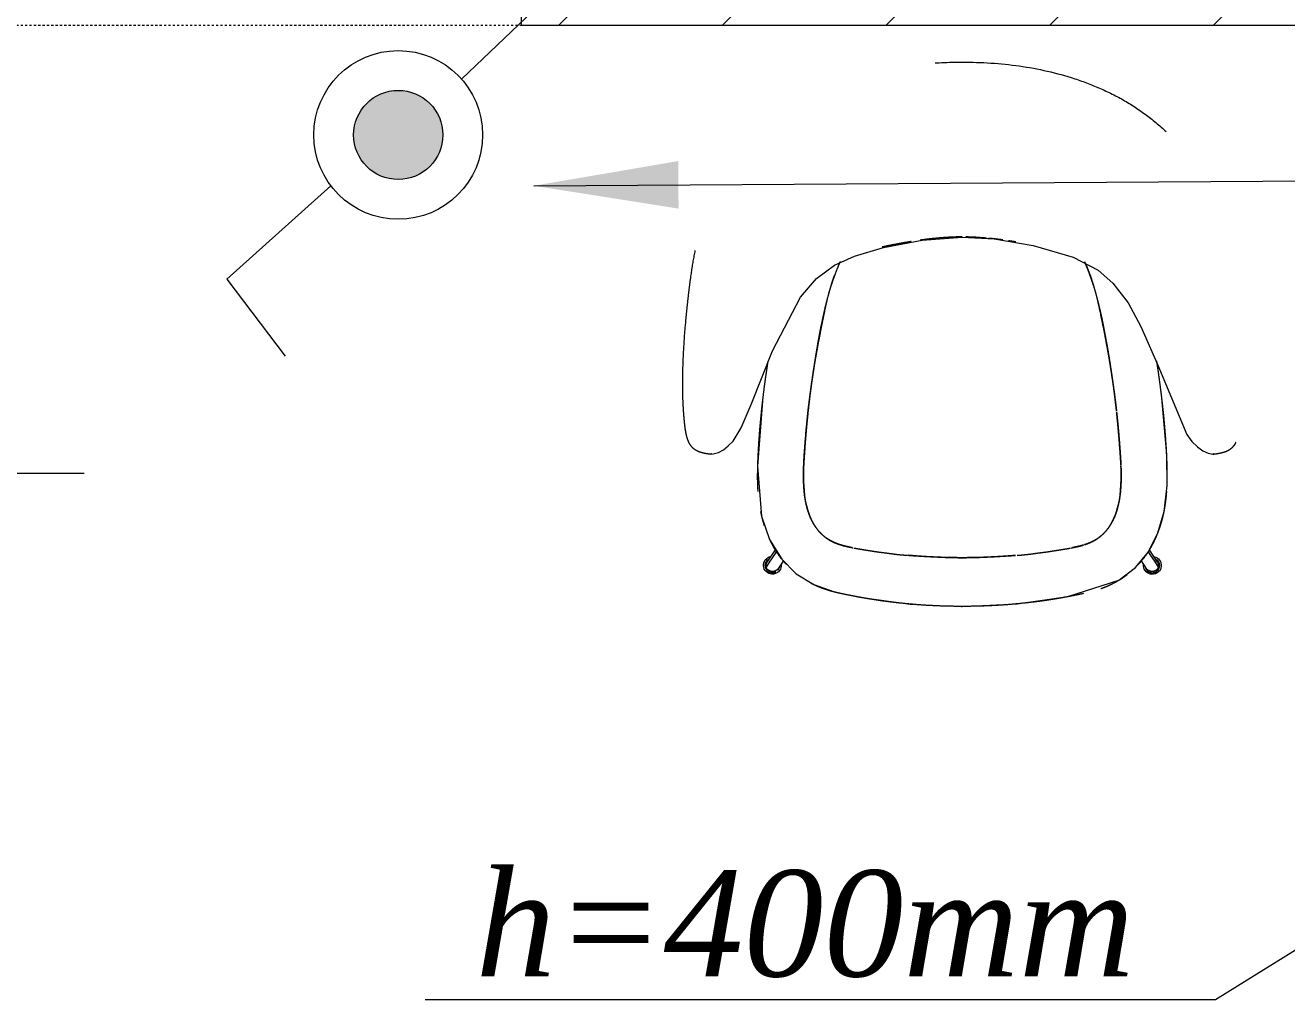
# Model space of a CAD drawing. Header units: millimetres. Extents: x 1680 to 166026, y 35966 to 91121.
# Drawn here: x 160032 to 161777, y 55437 to 56785 of the extents above; entities that cross this region are included whole.
import ezdxf

# ---------------------------------------------------------------- set-up
doc = ezdxf.new("R2010")
doc.units = ezdxf.units.MM
doc.linetypes.add('Dash', pattern=[6, 3, -3])
doc.linetypes.add('IMPORT-ACAD_ISO03W100', pattern=[762, 304.8, -457.2])
doc.layers.add('A-GENM', color=13, linetype='Continuous', lineweight=18)
doc.layers.add('G-IMPT', color=8, linetype='Continuous', lineweight=18)
doc.styles.get("Standard").update_dxf_attribs({"font": 'arial.ttf'})
doc.styles.add('style1', font='arial.ttf')
doc.dimstyles.get("Standard").update_dxf_attribs({"dimtxt": 0.18, "dimasz": 0.18, "dimexe": 0.18, "dimexo": 0.0625, "dimgap": 0.09, "dimtad": 0, "dimtih": 1, "dimtoh": 1, "dimdec": 4, "dimzin": 0, "dimdsep": 46, "dimtxsty": 'Standard', "dimcen": 0.09, "dimadec": 0, "dimazin": 0, "dimtfac": 1, "dimtdec": 4, "dimtofl": 0, "dimtmove": 0, "dimatfit": 3, "dimfxl": 1, "dimtolj": 1, "dimtzin": 0, "dimarcsym": 0})

# ---------------------------------------------------------------- blocks, each defined once
blk = doc.blocks.new('plan')
at = {"color": 252, "lineweight": 20, "true_color": 0x939598}
for p, q in [((501032.1, -201172.2), (501032.1, -202172.2)), ((501032.1, -202172.2), (502932.1, -202172.2))]:
    blk.add_line(p, q, dxfattribs=at)
at = {"color": 252, "linetype": 'Continuous', "lineweight": 20, "true_color": 0x939598}
for p, q in [((501310.3, -202172.2), (501410.3, -202072.2)), ((501536.6, -202172.2), (501636.6, -202072.2)), ((501762.8, -202172.2), (501862.8, -202072.2)), ((501989.1, -202172.2), (502089.1, -202072.2)), ((501084, -202172.2), (501132.1, -202124.1))]:
    blk.add_line(p, q, dxfattribs=at)
at = {"color": 252, "linetype": 'Dash', "lineweight": 20, "true_color": 0x939598}
blk.add_line((499572.1, -202172.2), (501032.1, -202172.2), dxfattribs=at)
at = {"layer": 'A-GENM', "color": 252, "linetype": 'IMPORT-ACAD_ISO03W100', "lineweight": 20, "true_color": 0x939598}
for p, q in [((501376.3, -202913.8), (501381.7, -202905.8)), ((501381.7, -202905.8), (501385, -202900.9)), ((501898.9, -202900.8), (501902.2, -202905.8)), ((501902.2, -202905.8), (501907.6, -202913.8)), ((501371, -202921.7), (501376.3, -202913.8)), ((501907.6, -202913.8), (501912.9, -202921.7))]:
    blk.add_line(p, q, dxfattribs=at)
for centre, start, end in [((501379.3, -202919.3), 130.1385, 277.5698), ((501379.3, -202919.3), 319.877, 345.6816), ((501904.7, -202919.5), 202.7049, 277.5698), ((501904.7, -202919.5), 277.5698, 55.1278), ((501379.3, -202919.3), 277.5698, 297.6993)]:
    blk.add_arc(centre, 10.2, start, end, dxfattribs=at)
for points, knots in [([(501295.5, -202765.3), (501293.9, -202765.6), (501290.4, -202765.5), (501285.2, -202764.4), (501280.1, -202763.2), (501275, -202761.2), (501270, -202758), (501266, -202753.5), (501263.1, -202747.7), (501261.2, -202742.3), (501259.7, -202735.8), (501258.6, -202728.7), (501257.8, -202721.5), (501257.2, -202714.2), (501256.6, -202706.9), (501256, -202697.2), (501255.5, -202685), (501255.3, -202670.4), (501255.4, -202655.3), (501256, -202635.1), (501257.2, -202610.8), (501259.3, -202585.3), (501261.2, -202565.6), (501262.8, -202550.9), (501264.5, -202536), (501267.1, -202516.1), (501271.1, -202491.3), (501277.3, -202462.1), (501285.8, -202433.2), (501297, -202405.1), (501311.5, -202378.2), (501334.7, -202344.6), (501363.5, -202314.5), (501396.9, -202289.1), (501430.8, -202268.3), (501474.8, -202248.9), (501529.2, -202233.5), (501585.3, -202224.9), (501623.1, -202223.3), (501642, -202223.3)], [0.2820513, 0.2820513, 0.2820513, 0.2820513, 0.2948718, 0.3076923, 0.3205128, 0.3333333, 0.3461538, 0.3589744, 0.3653846, 0.3717949, 0.3782051, 0.3846154, 0.3910256, 0.3974359, 0.4038462, 0.4102564, 0.4230769, 0.4358974, 0.4487179, 0.4615385, 0.4871795, 0.5128205, 0.525641, 0.5384615, 0.5512821, 0.5641026, 0.5897436, 0.6153846, 0.6410256, 0.6666667, 0.6923077, 0.7179487, 0.7692308, 0.7948718, 0.8205128, 0.8653846, 0.9102564, 0.9551282, 1, 1, 1, 1]), ([(501642, -202223.3), (501668.3, -202223.3), (501721.1, -202226.5), (501785.4, -202241), (501834.2, -202259.6), (501868.9, -202277.2), (501900.9, -202298.8), (501929.7, -202324), (501950.6, -202347.5), (501965.3, -202367.7), (501975.2, -202383.5), (501984, -202399.8), (501991.6, -202416.7), (501997, -202431.1), (502000.9, -202442.7), (502003.5, -202451.5), (502005.9, -202460.3), (502007.7, -202467.7), (502009, -202473.7), (502010, -202478.1), (502010.9, -202482.6), (502011.8, -202487.1), (502012.6, -202491.4), (502013.3, -202495.2), (502014, -202498.9), (502014.8, -202504), (502016, -202511), (502017.6, -202522.3), (502019.7, -202538.2), (502021.5, -202553.7), (502022.9, -202566.7), (502023.8, -202576.5), (502024.6, -202584.6), (502025.1, -202590.9), (502025.5, -202595.5), (502025.8, -202600.1), (502026.3, -202606.4), (502026.8, -202614.5), (502027.4, -202624.4), (502028, -202637.5), (502028.4, -202650.1), (502028.5, -202661.3), (502028.6, -202668.7), (502028.5, -202675.1), (502028.4, -202682.6), (502028.2, -202690.5), (502027.9, -202696.9), (502027.7, -202701.5), (502027.4, -202705), (502027.2, -202708.1), (502027, -202710.7), (502026.9, -202713), (502026.6, -202715.7), (502026.4, -202718.1), (502026.2, -202720.7), (502025.9, -202722.8), (502025.7, -202725), (502025.4, -202728), (502024.9, -202731.6), (502024.2, -202735.8), (502023.3, -202739.7), (502022.4, -202743.3), (502021.2, -202746.6), (502020.2, -202749), (502019.3, -202750.7), (502018.7, -202751.9), (502018, -202752.9), (502017.2, -202754.1), (502016.2, -202755.3), (502014.8, -202756.8), (502013, -202758.5), (502010.3, -202760.4), (502007.2, -202762), (502004.3, -202763), (502002.1, -202763.6), (502000.8, -202763.9), (501999.8, -202764.2), (501998.7, -202764.4), (501997.3, -202764.7), (501995.7, -202765), (501993.4, -202765.4), (501990.8, -202765.6), (501989, -202765.4), (501988.2, -202765.3)], [0, 0, 0, 0, 0.0540541, 0.1081081, 0.1351351, 0.1621622, 0.1891892, 0.2162162, 0.2432432, 0.2567568, 0.2702703, 0.2837838, 0.2972973, 0.3108108, 0.3175676, 0.3243243, 0.3310811, 0.3378378, 0.3412162, 0.3445946, 0.347973, 0.3513514, 0.3547297, 0.3581081, 0.3614865, 0.3648649, 0.3716216, 0.3783784, 0.3851351, 0.3918919, 0.3952703, 0.3986486, 0.402027, 0.4037162, 0.4054054, 0.4070946, 0.4087838, 0.4121622, 0.4155405, 0.4189189, 0.4256757, 0.4290541, 0.4324324, 0.4358108, 0.4391892, 0.4459459, 0.4527027, 0.4560811, 0.4594595, 0.4628378, 0.4662162, 0.4695946, 0.472973, 0.4797297, 0.4831081, 0.4864865, 0.4898649, 0.4932432, 0.5, 0.5067568, 0.5135135, 0.5202703, 0.527027, 0.5337838, 0.5371622, 0.5405405, 0.5439189, 0.5472973, 0.5540541, 0.5608108, 0.5675676, 0.5743243, 0.5810811, 0.5878378, 0.5912162, 0.5945946, 0.5962838, 0.597973, 0.6013514, 0.6047297, 0.6081081, 0.6148649, 0.6216216, 0.6216216, 0.6216216, 0.6216216]), ([(501571.3, -202471.4), (501570, -202471.7), (501566.2, -202472.3), (501559.1, -202473.5), (501550.1, -202475.2), (501540.7, -202477), (501534.4, -202478.3), (501531.4, -202479), (501531.3, -202479)], [0.1579071, 0.1579071, 0.1579071, 0.1579071, 0.16346154, 0.17307692, 0.18269231, 0.19230769, 0.20192308, 0.20198578, 0.20198578, 0.20198578, 0.20198578]), ([(501607.9, -202466.7), (501606.6, -202466.9), (501603.9, -202467.1), (501599, -202467.6), (501593.3, -202468.3), (501587.6, -202469), (501584, -202469.5), (501583.5, -202469.6)], [0.07692308, 0.07692308, 0.07692308, 0.07692308, 0.08653846, 0.09615385, 0.11538462, 0.13461538, 0.1375319, 0.1375319, 0.1375319, 0.1375319]), ([(501642, -202465.1), (501639.1, -202465.1), (501633.5, -202465.1), (501624.9, -202465.5), (501617.8, -202465.9), (501612.2, -202466.4), (501609.3, -202466.6), (501608, -202466.7)], [0, 0, 0, 0, 0.01923077, 0.03846154, 0.05769231, 0.06730769, 0.07687821, 0.07687821, 0.07687821, 0.07687821]), ([(501698.2, -202469.3), (501694.2, -202468.7), (501687.4, -202467.8), (501680.5, -202467.2), (501677.6, -202467)], [-41.52905, -41.52905, -41.52905, -41.52905, -30.74656, -23.130355, -23.130355, -23.130355, -23.130355]), ([(501423.5, -202818.9), (501423.4, -202817.9), (501423.2, -202815.7), (501422.8, -202811.1), (501422.5, -202804.5), (501422.3, -202796.5), (501422.4, -202788.7), (501422.6, -202782.1), (501422.9, -202774.5), (501423.6, -202763.1), (501424.8, -202747), (501426.3, -202729.9), (501427.6, -202716.6), (501428.4, -202708.6), (501429.1, -202702.4), (501429.9, -202696.2), (501430.8, -202688.4), (501432.1, -202679.1), (501433.3, -202669.8), (501434.7, -202660.6), (501436, -202651.3), (501437.5, -202642), (501438.9, -202632.8), (501440.5, -202623.4), (501442.7, -202610.2), (501445.8, -202593.5), (501449.7, -202574.7), (501453.3, -202558.9), (501456.2, -202547.8), (501458.5, -202539.4), (501460.3, -202533.4), (501461.8, -202528.4), (501463.2, -202524.3), (501464.7, -202519.9), (501466.7, -202514.1), (501469.4, -202507.1), (501471.8, -202501.6), (501473.1, -202498.9)], [0.5729301, 0.5729301, 0.5729301, 0.5729301, 0.5803571, 0.5892857, 0.6071429, 0.625, 0.6339286, 0.6428571, 0.6517857, 0.6607143, 0.6785714, 0.6964286, 0.7053571, 0.7142857, 0.71875, 0.7232143, 0.7321429, 0.7410714, 0.75, 0.7589286, 0.7678571, 0.7767857, 0.7857143, 0.7946429, 0.8035714, 0.8214286, 0.8392857, 0.8571429, 0.875, 0.8928571, 0.9107143, 0.9196429, 0.9285714, 0.9375, 0.9464286, 0.9642857, 0.9816443, 0.9816443, 0.9816443, 0.9816443]), ([(501473.2, -202499), (501472, -202501.7), (501469.6, -202507.2), (501466.8, -202514.2), (501464.7, -202519.9), (501463.7, -202522.8), (501463.2, -202524.2)], [0.00802918, 0.00802918, 0.00802918, 0.00802918, 0.015625, 0.0234375, 0.02734375, 0.0312443, 0.0312443, 0.0312443, 0.0312443]), ([(501820.7, -202524), (501820.2, -202522.6), (501819.2, -202519.7), (501817.1, -202514), (501814.4, -202507.3), (501812.2, -202502.1), (501811.1, -202499.7)], [0.96875, 0.96875, 0.96875, 0.96875, 0.97265625, 0.9765625, 0.984375, 0.99131663, 0.99131663, 0.99131663, 0.99131663]), ([(501811.2, -202499.5), (501812.3, -202502), (501814.6, -202507.3), (501817.2, -202514.1), (501819.3, -202519.9), (501820.8, -202524.3), (501822.1, -202528.4), (501823.7, -202533.4), (501825.4, -202539.4), (501827.7, -202547.8), (501830.6, -202558.9), (501834.3, -202574.7), (501838.1, -202593.5), (501841.2, -202610.2), (501843.5, -202623.4), (501845, -202632.8), (501846.5, -202642), (501847.9, -202651.3), (501849.3, -202660.6), (501850.6, -202669.8), (501851.9, -202679.1), (501853.1, -202688.4), (501854.2, -202697.2), (501854.9, -202702.9), (501855.1, -202705.5)], [0.0197149, 0.0197149, 0.0197149, 0.0197149, 0.0357143, 0.0535714, 0.0625, 0.0714286, 0.0803571, 0.0892857, 0.1071429, 0.125, 0.1428571, 0.1607143, 0.1785714, 0.1964286, 0.2053571, 0.2142857, 0.2232143, 0.2321429, 0.2410714, 0.25, 0.2589286, 0.2678571, 0.2767857, 0.2842434, 0.2842434, 0.2842434, 0.2842434]), ([(501463.2, -202524.2), (501462.7, -202525.7), (501461.8, -202528.4), (501460.1, -202533.3), (501458.2, -202539.3), (501456, -202547.6), (501454.2, -202555.1), (501453.2, -202559.6)], [0.03125, 0.03125, 0.03125, 0.03125, 0.03515625, 0.0390625, 0.046875, 0.0546875, 0.0625, 0.0625, 0.0625, 0.0625]), ([(501830.6, -202559.2), (501829.6, -202554.7), (501827.9, -202547.3), (501825.6, -202539), (501823.8, -202533.1), (501822.1, -202528.2), (501821.2, -202525.6), (501820.7, -202524.2)], [0.9375, 0.9375, 0.9375, 0.9375, 0.9453125, 0.953125, 0.9609375, 0.96484375, 0.96854931, 0.96854931, 0.96854931, 0.96854931]), ([(501453.2, -202559.7), (501452.2, -202564.2), (501450, -202574.7), (501446.8, -202590.3), (501444.3, -202603.4), (501442.4, -202613.3), (501440.6, -202623.1), (501439.5, -202629.4), (501439, -202632.5)], [0.06256116, 0.06256116, 0.06256116, 0.06256116, 0.0703125, 0.078125, 0.08203125, 0.0859375, 0.08984375, 0.09375, 0.09375, 0.09375, 0.09375]), ([(501844.9, -202631.8), (501844.3, -202628.7), (501843.2, -202622.5), (501840.9, -202609.4), (501837.7, -202592.9), (501833.9, -202574.4), (501831.7, -202564), (501830.7, -202559.6)], [0.90625, 0.90625, 0.90625, 0.90625, 0.91015625, 0.9140625, 0.921875, 0.9296875, 0.93728197, 0.93728197, 0.93728197, 0.93728197]), ([(501373.1, -202636.9), (501373.1, -202636.9), (501372.8, -202639), (501372.1, -202643.4), (501370.9, -202651.5), (501369.5, -202661), (501368.1, -202671.4), (501366.7, -202682.3), (501365.4, -202693.3), (501364.2, -202704), (501363.4, -202712.4), (501362.8, -202718.6), (501362.4, -202722.9), (501362, -202726.9), (501361.6, -202732), (501361.1, -202738.1), (501360.6, -202744.9), (501360, -202753.4), (501359.5, -202763.3), (501359, -202773), (501358.8, -202780.8), (501358.6, -202788.5), (501358.4, -202797.7), (501358.7, -202807.9), (501359, -202814.2), (501359.2, -202817.1)], [0.1937237, 0.1937237, 0.1937237, 0.1937237, 0.19375, 0.2, 0.20625, 0.2125, 0.21875, 0.225, 0.23125, 0.2375, 0.24375, 0.246875, 0.25, 0.253125, 0.25625, 0.2625, 0.26875, 0.275, 0.2875, 0.3, 0.30625, 0.3125, 0.325, 0.3375, 0.35, 0.35, 0.35, 0.35]), ([(501438.9, -202632.8), (501438.4, -202635.8), (501437.4, -202641.8), (501436, -202650.9), (501434.6, -202660.1), (501433.2, -202669.4), (501432, -202678.6), (501430.8, -202687.9), (501429.7, -202697.3), (501429, -202703.4), (501428.7, -202706.6)], [0.09388168, 0.09388168, 0.09388168, 0.09388168, 0.09765625, 0.1015625, 0.10546875, 0.109375, 0.11328125, 0.1171875, 0.12109375, 0.125, 0.125, 0.125, 0.125]), ([(501855.2, -202705.5), (501854.8, -202702.4), (501854.1, -202696.2), (501853, -202686.9), (501851.8, -202677.6), (501850.6, -202668.4), (501849.2, -202659.2), (501847.8, -202650.1), (501846.4, -202641.2), (501845.5, -202635.5), (501845, -202632.8)], [0.875, 0.875, 0.875, 0.875, 0.87890625, 0.8828125, 0.88671875, 0.890625, 0.89453125, 0.8984375, 0.90234375, 0.90581391, 0.90581391, 0.90581391, 0.90581391]), ([(501925.4, -202797.5), (501925.4, -202794), (501925.4, -202788.5), (501925.2, -202780.8), (501925, -202775), (501924.7, -202769.1), (501924.4, -202761.3), (501923.9, -202753.4), (501923.3, -202744.9), (501922.8, -202738.1), (501922.3, -202732), (501921.9, -202726.9), (501921.5, -202722.9), (501921.2, -202718.6), (501920.6, -202712.4), (501919.7, -202704), (501918.5, -202693.3), (501917.2, -202682.3), (501915.8, -202671.4), (501914.4, -202661), (501913.1, -202651.5), (501911.9, -202643.4), (501911.2, -202638.9), (501910.8, -202636.8), (501910.8, -202636.7)], [0.675, 0.675, 0.675, 0.675, 0.6875, 0.69375, 0.7, 0.70625, 0.7125, 0.725, 0.73125, 0.7375, 0.74375, 0.746875, 0.75, 0.753125, 0.75625, 0.7625, 0.76875, 0.775, 0.78125, 0.7875, 0.79375, 0.8, 0.80625, 0.8065152, 0.8065152, 0.8065152, 0.8065152]), ([(501428.6, -202707.1), (501428.3, -202710.1), (501427.7, -202716.3), (501426.7, -202726.2), (501425.8, -202736.3), (501424.7, -202749.8), (501423.8, -202762.6), (501423, -202774), (501422.6, -202781.5), (501422.3, -202788), (501422.2, -202795.7), (501422.4, -202803.8), (501422.8, -202810.4), (501423.2, -202815.2), (501423.4, -202818.2), (501423.6, -202820.5), (501423.7, -202822.5), (501424, -202824.8), (501424.3, -202827.1), (501424.8, -202829.9), (501425.4, -202832.4), (501426, -202835), (501426.6, -202837.2), (501427.2, -202839.4), (501428, -202842.4), (501429.1, -202846.2), (501430.7, -202850.6), (501431.9, -202853.4), (501432.6, -202854.8)], [0.1251944, 0.1251944, 0.1251944, 0.1251944, 0.1289062, 0.1328125, 0.1367188, 0.140625, 0.1484375, 0.1523438, 0.15625, 0.1601562, 0.1640625, 0.171875, 0.1796875, 0.1835938, 0.1875, 0.1894531, 0.1914062, 0.1953125, 0.1992188, 0.203125, 0.2109375, 0.2148438, 0.21875, 0.2226562, 0.2265625, 0.234375, 0.2421875, 0.25, 0.25, 0.25, 0.25]), ([(501855.3, -202707.1), (501855.7, -202710.2), (501856.3, -202716.6), (501857.3, -202726.6), (501858.2, -202736.7), (501859.3, -202750.2), (501860.3, -202763.1), (501861, -202774.1), (501861.2, -202778.9), (501861.3, -202781)], [0.28571429, 0.28571429, 0.28571429, 0.28571429, 0.29464286, 0.30357143, 0.3125, 0.32142857, 0.33928571, 0.34821429, 0.35601709, 0.35601709, 0.35601709, 0.35601709]), ([(501861.3, -202780.7), (501861.2, -202778.3), (501860.9, -202773.3), (501860.1, -202761.8), (501859.2, -202748.9), (501858, -202735.3), (501857.1, -202725.1), (501856.2, -202715.6), (501855.6, -202709.7), (501855.3, -202707.1)], [0.84375, 0.84375, 0.84375, 0.84375, 0.84765625, 0.8515625, 0.859375, 0.86328125, 0.8671875, 0.87109375, 0.87436075, 0.87436075, 0.87436075, 0.87436075]), ([(501841.5, -202870.8), (501842.5, -202869.6), (501844.4, -202867.2), (501847, -202863.2), (501849.3, -202859.1), (501851, -202855.6), (501852.3, -202852.7), (501853.5, -202849.9), (501854.8, -202846.2), (501855.9, -202842.5), (501856.7, -202839.5), (501857.3, -202837.2), (501857.9, -202835.1), (501858.6, -202832.5), (501859.1, -202830.1), (501859.6, -202827.3), (501859.9, -202824.9), (501860.2, -202822.6), (501860.4, -202820.6), (501860.5, -202818.3), (501860.7, -202815.3), (501861.1, -202810.3), (501861.5, -202803.6), (501861.7, -202795.3), (501861.6, -202787.8), (501861.4, -202783.7), (501861.3, -202781.8)], [0.71875, 0.71875, 0.71875, 0.71875, 0.7265625, 0.734375, 0.7421875, 0.75, 0.7539062, 0.7578125, 0.765625, 0.7734375, 0.7773438, 0.78125, 0.7851562, 0.7890625, 0.796875, 0.8007812, 0.8046875, 0.8085938, 0.8105469, 0.8125, 0.8164062, 0.8203125, 0.828125, 0.8359375, 0.8398438, 0.8431433, 0.8431433, 0.8431433, 0.8431433]), ([(501861.3, -202781.9), (501861.4, -202784.3), (501861.5, -202788.7), (501861.6, -202796.5), (501861.5, -202802.9), (501861.3, -202808.5), (501861, -202812.3), (501860.8, -202815.4), (501860.6, -202817.6), (501860.5, -202818.6), (501860.4, -202819)], [0.35714286, 0.35714286, 0.35714286, 0.35714286, 0.36607143, 0.375, 0.39285714, 0.40178571, 0.41071429, 0.41964286, 0.42410714, 0.42745949, 0.42745949, 0.42745949, 0.42745949]), ([(501426.6, -202837.2), (501426.5, -202836.7), (501426.2, -202835.5), (501425.7, -202833.1), (501425.2, -202830.6), (501424.7, -202827.8), (501424.3, -202825.5), (501423.9, -202822.8), (501423.7, -202820.4), (501423.5, -202819.1), (501423.5, -202819)], [0.50319109, 0.50319109, 0.50319109, 0.50319109, 0.50892857, 0.51785714, 0.53571429, 0.54464286, 0.55357143, 0.5625, 0.57142857, 0.57270544, 0.57270544, 0.57270544, 0.57270544]), ([(501860.4, -202819.5), (501860.3, -202820.6), (501860, -202822.8), (501859.5, -202826.4), (501858.9, -202830), (501858.2, -202833.1), (501857.7, -202835.5), (501857.4, -202836.7), (501857.3, -202837.2)], [0.42857143, 0.42857143, 0.42857143, 0.42857143, 0.4375, 0.44642857, 0.46428571, 0.48214286, 0.49107143, 0.49706008, 0.49706008, 0.49706008, 0.49706008]), ([(501885.2, -202918.4), (501887.6, -202915.8), (501892.2, -202910.6), (501898.3, -202902.1), (501903.8, -202893.1), (501908.6, -202883.8), (501912, -202875.7), (501914.4, -202869.1), (501916.1, -202864.2), (501917.5, -202859.5), (501918.7, -202855.1), (501919.6, -202851.2), (501920.4, -202847.8), (501921, -202845), (501921.6, -202842), (501922.3, -202837.9), (501923.1, -202832.6), (501924, -202825.4), (501924.5, -202820), (501924.7, -202817.1)], [0.4, 0.4, 0.4, 0.4, 0.425, 0.45, 0.475, 0.5, 0.525, 0.5375, 0.55, 0.5625, 0.575, 0.5875, 0.59375, 0.6, 0.60625, 0.6125, 0.625, 0.6375, 0.65, 0.65, 0.65, 0.65]), ([(501442.4, -202870.7), (501440.6, -202868.5), (501437.1, -202863.7), (501433.6, -202857.1), (501431.1, -202851.4), (501429.4, -202847), (501428.2, -202843.2), (501427.4, -202840.2), (501427, -202838.7), (501426.8, -202837.9)], [0.3609498, 0.3609498, 0.3609498, 0.3609498, 0.3928571, 0.4285714, 0.4464286, 0.4642857, 0.4821429, 0.4910714, 0.5, 0.5, 0.5, 0.5]), ([(501857.1, -202837.9), (501856.9, -202838.7), (501856.5, -202840.2), (501855.7, -202843.2), (501854.5, -202847), (501852.9, -202851.4), (501850.4, -202857.1), (501846.8, -202863.7), (501843.3, -202868.6), (501841.5, -202870.8)], [0.5, 0.5, 0.5, 0.5, 0.5089286, 0.5178571, 0.5357143, 0.5535714, 0.5714286, 0.6071429, 0.6392622, 0.6392622, 0.6392622, 0.6392622]), ([(501363, -202844.9), (501363.2, -202845.9), (501363.5, -202847.8), (501364.3, -202851.2), (501365.3, -202855.1), (501366.5, -202859.5), (501367.4, -202862.6), (501367.9, -202864.2)], [0.4, 0.4, 0.4, 0.4, 0.40625, 0.4125, 0.425, 0.4375, 0.45, 0.45, 0.45, 0.45]), ([(501432.8, -202855.3), (501433.4, -202856.6), (501434.7, -202859.2), (501436.9, -202863.2), (501439.5, -202867.1), (501441.4, -202869.6), (501442.4, -202870.8)], [0.25090937, 0.25090937, 0.25090937, 0.25090937, 0.2578125, 0.265625, 0.2734375, 0.28125, 0.28125, 0.28125, 0.28125]), ([(501456.3, -202883.2), (501453.9, -202881.7), (501449.2, -202878.1), (501444.8, -202873.7), (501442.7, -202871.1), (501442.5, -202870.9)], [0.28938141, 0.28938141, 0.28938141, 0.28938141, 0.32142857, 0.35714286, 0.36023268, 0.36023268, 0.36023268, 0.36023268]), ([(501442.7, -202871.2), (501443.6, -202872.2), (501445.6, -202874.4), (501448.8, -202877.5), (501452.5, -202880.6), (501455, -202882.4), (501456.2, -202883.2)], [0.28218006, 0.28218006, 0.28218006, 0.28218006, 0.2890625, 0.296875, 0.3046875, 0.3125, 0.3125, 0.3125, 0.3125]), ([(501841.4, -202870.9), (501841.3, -202871.1), (501839.1, -202873.7), (501835.6, -202877.2), (501831, -202881), (501828.6, -202882.6), (501827.6, -202883.2)], [0.63980653, 0.63980653, 0.63980653, 0.63980653, 0.64285714, 0.67857143, 0.69642857, 0.71086759, 0.71086759, 0.71086759, 0.71086759]), ([(501827.6, -202883.3), (501828.9, -202882.4), (501831.4, -202880.6), (501835, -202877.6), (501838.3, -202874.4), (501840.3, -202872.3), (501841.2, -202871.2)], [0.6875, 0.6875, 0.6875, 0.6875, 0.6953125, 0.703125, 0.7109375, 0.71785503, 0.71785503, 0.71785503, 0.71785503]), ([(501456.8, -202883.6), (501457.9, -202884.3), (501460.4, -202885.7), (501464.3, -202887.6), (501467.9, -202889.1), (501470.9, -202890.1), (501472.3, -202890.6), (501473, -202890.9)], [0.31361246, 0.31361246, 0.31361246, 0.31361246, 0.3203125, 0.328125, 0.3359375, 0.33984375, 0.34375, 0.34375, 0.34375, 0.34375]), ([(501489.5, -202894.9), (501487.2, -202894.4), (501483, -202893.5), (501480.2, -202892.9), (501478.6, -202892.5), (501477.5, -202892.2), (501476.4, -202891.9), (501475.3, -202891.5), (501474.3, -202891.2), (501473.1, -202890.9), (501471.6, -202890.4), (501469.8, -202889.8), (501467.6, -202888.9), (501464.7, -202887.8), (501461.2, -202886.1), (501458.5, -202884.5), (501457.1, -202883.7)], [0.1480045, 0.1480045, 0.1480045, 0.1480045, 0.1607143, 0.1785714, 0.1875, 0.1964286, 0.2053571, 0.2098214, 0.2142857, 0.21875, 0.2232143, 0.2321429, 0.2410714, 0.25, 0.2678571, 0.2857143, 0.2857143, 0.2857143, 0.2857143]), ([(501474.2, -202891.3), (501474.5, -202891.4), (501475.6, -202891.7), (501478.1, -202892.4), (501481.8, -202893.3), (501485.6, -202894.1), (501488.7, -202894.7), (501490.3, -202895.1), (501491.2, -202895.2)], [0.34584215, 0.34584215, 0.34584215, 0.34584215, 0.34765625, 0.3515625, 0.359375, 0.3671875, 0.37109375, 0.375, 0.375, 0.375, 0.375]), ([(501792.7, -202895.2), (501793.5, -202895.1), (501795.1, -202894.8), (501798.3, -202894.1), (501802.1, -202893.4), (501805.7, -202892.5), (501808.3, -202891.7), (501809.4, -202891.4), (501809.7, -202891.3)], [0.625, 0.625, 0.625, 0.625, 0.62890625, 0.6328125, 0.640625, 0.6484375, 0.65234375, 0.65430872, 0.65430872, 0.65430872, 0.65430872]), ([(501809.7, -202891.2), (501809.3, -202891.3), (501808.6, -202891.5), (501807.5, -202891.9), (501806.4, -202892.2), (501805.3, -202892.5), (501803.7, -202892.9), (501800.9, -202893.5), (501796.6, -202894.5), (501794.2, -202894.9)], [0.78571429, 0.78571429, 0.78571429, 0.78571429, 0.79017857, 0.79464286, 0.80357143, 0.8125, 0.82142857, 0.83928571, 0.85240078, 0.85240078, 0.85240078, 0.85240078]), ([(501826.8, -202883.7), (501825.5, -202884.5), (501822.8, -202886.1), (501819.2, -202887.8), (501816.3, -202888.9), (501814.1, -202889.8), (501812.3, -202890.4), (501811.1, -202890.8), (501810.7, -202890.9), (501810.7, -202890.9)], [0.71428571, 0.71428571, 0.71428571, 0.71428571, 0.73214286, 0.75, 0.75892857, 0.76785714, 0.77678571, 0.78125, 0.78153289, 0.78153289, 0.78153289, 0.78153289]), ([(501810.8, -202890.9), (501811.5, -202890.7), (501813, -202890.2), (501815.9, -202889.1), (501819.5, -202887.6), (501823.5, -202885.7), (501826, -202884.3), (501827.1, -202883.6)], [0.65625, 0.65625, 0.65625, 0.65625, 0.66015625, 0.6640625, 0.671875, 0.6796875, 0.6864708, 0.6864708, 0.6864708, 0.6864708]), ([(501492.4, -202895.5), (501492.9, -202895.6), (501494.1, -202895.8), (501497.2, -202896.3), (501501.8, -202897.1), (501506.4, -202897.8), (501510, -202898.4), (501512.5, -202898.8), (501514.9, -202899.2), (501517.6, -202899.6), (501520.1, -202900), (501522.8, -202900.4), (501525.1, -202900.7), (501527.7, -202901.1), (501530.9, -202901.5), (501534.5, -202901.9), (501539.2, -202902.6), (501545.8, -202903.5), (501553.8, -202904.5), (501561, -202905.1), (501564.7, -202905.4), (501566.3, -202905.5)], [0.37700058, 0.37700058, 0.37700058, 0.37700058, 0.37890625, 0.3828125, 0.390625, 0.3984375, 0.40234375, 0.40625, 0.41015625, 0.4140625, 0.421875, 0.42578125, 0.4296875, 0.43359375, 0.4375, 0.44140625, 0.4453125, 0.453125, 0.4609375, 0.46484375, 0.46774463, 0.46774463, 0.46774463, 0.46774463]), ([(501568.1, -202905.7), (501570.4, -202905.8), (501575.4, -202906.1), (501586.7, -202906.8), (501599.4, -202907.5), (501612.6, -202908.1), (501622.7, -202908.5), (501630.9, -202908.7), (501637.3, -202908.8), (501640.4, -202908.8), (501642, -202908.8)], [0.46875, 0.46875, 0.46875, 0.46875, 0.47265625, 0.4765625, 0.484375, 0.48828125, 0.4921875, 0.49609375, 0.49804688, 0.49998921, 0.49998921, 0.49998921, 0.49998921]), ([(501642, -202908.8), (501635.7, -202908.8), (501623.2, -202908.7), (501607.5, -202908.1), (501595, -202907.5), (501585.6, -202907), (501577.8, -202906.4), (501572, -202905.9), (501569.3, -202905.7), (501568.2, -202905.6)], [0, 0, 0, 0, 0.01785714, 0.03571429, 0.04464286, 0.05357143, 0.0625, 0.06696429, 0.07024155, 0.07024155, 0.07024155, 0.07024155]), ([(501715.7, -202905.6), (501714.6, -202905.7), (501711.9, -202906), (501706.1, -202906.4), (501698.3, -202907), (501688.9, -202907.5), (501676.4, -202908.1), (501660.8, -202908.7), (501648.2, -202908.8), (501642, -202908.8)], [0.92981512, 0.92981512, 0.92981512, 0.92981512, 0.93303571, 0.9375, 0.94642857, 0.95535714, 0.96428571, 0.98214286, 1, 1, 1, 1]), ([(501642, -202908.8), (501643.5, -202908.8), (501646.7, -202908.8), (501653.1, -202908.7), (501661.3, -202908.5), (501671.3, -202908.1), (501684.5, -202907.5), (501697.2, -202906.8), (501708.4, -202906.1), (501713.4, -202905.8), (501715.7, -202905.7)], [0.5, 0.5, 0.5, 0.5, 0.50195312, 0.50390625, 0.5078125, 0.51171875, 0.515625, 0.5234375, 0.52734375, 0.53125, 0.53125, 0.53125, 0.53125]), ([(501717.7, -202905.5), (501719.2, -202905.4), (501722.8, -202905.2), (501730, -202904.5), (501737.9, -202903.6), (501744.5, -202902.6), (501749.3, -202902), (501752.8, -202901.5), (501756.1, -202901.1), (501758.7, -202900.8), (501761, -202900.4), (501763.7, -202900), (501766.2, -202899.6), (501768.9, -202899.2), (501771.2, -202898.8), (501773.8, -202898.4), (501777.4, -202897.9), (501782, -202897.1), (501786.6, -202896.4), (501789.7, -202895.8), (501791, -202895.6), (501791.5, -202895.5)], [0.53238768, 0.53238768, 0.53238768, 0.53238768, 0.53515625, 0.5390625, 0.546875, 0.5546875, 0.55859375, 0.5625, 0.56640625, 0.5703125, 0.57421875, 0.578125, 0.5859375, 0.58984375, 0.59375, 0.59765625, 0.6015625, 0.609375, 0.6171875, 0.62109375, 0.62313824, 0.62313824, 0.62313824, 0.62313824]), ([(501373, -202913.4), (501372.7, -202913.7), (501372.2, -202914.2), (501371.6, -202915.2), (501371.1, -202916.1), (501370.8, -202916.8), (501370.7, -202917.3), (501370.6, -202917.9), (501370.5, -202918.6), (501370.5, -202919.5), (501370.7, -202920.6), (501370.9, -202921.4), (501371, -202921.7)], [-0.25, -0.25, -0.25, -0.25, -0.21875, -0.1875, -0.15625, -0.140625, -0.125, -0.109375, -0.09375, -0.0625, -0.03125, 0, 0, 0, 0]), ([(501386.2, -202925.3), (501386, -202925.6), (501385.6, -202925.9), (501385, -202926.3), (501384.4, -202926.7), (501383.8, -202927), (501383.2, -202927.3), (501382.7, -202927.5), (501382.2, -202927.6), (501381.5, -202927.7), (501380.3, -202927.9), (501378.8, -202927.9), (501377.4, -202927.7), (501376.6, -202927.5), (501375.8, -202927.2), (501375, -202926.9), (501374.2, -202926.5), (501373.7, -202926.1), (501373.2, -202925.7), (501372.5, -202925.1), (501371.6, -202923.8), (501371.2, -202922.6), (501371, -202921.7)], [0, 0, 0, 0, 0.055556, 0.083333, 0.111111, 0.166667, 0.194444, 0.222222, 0.25, 0.277778, 0.333333, 0.444444, 0.513889, 0.548611, 0.583333, 0.652778, 0.6875, 0.722222, 0.756944, 0.791667, 0.861111, 1, 1, 1, 1]), ([(501912.9, -202921.7), (501912.8, -202922.5), (501912.5, -202923.4), (501911.8, -202924.5), (501911.4, -202925), (501910.9, -202925.5), (501910.4, -202926), (501909.8, -202926.4), (501909.2, -202926.8), (501908.6, -202927.1), (501908, -202927.3), (501907.2, -202927.5), (501906.2, -202927.8), (501904.9, -202927.9), (501903.6, -202927.9), (501902.5, -202927.8), (501901.6, -202927.6), (501900.8, -202927.3), (501899.4, -202926.7), (501898.3, -202926), (501897.7, -202925.3)], [0, 0, 0, 0, 0.111111, 0.166667, 0.194444, 0.222222, 0.277778, 0.305556, 0.333333, 0.388889, 0.416667, 0.444444, 0.513889, 0.583333, 0.652778, 0.722222, 0.756944, 0.791667, 0.861111, 1, 1, 1, 1]), ([(501912.9, -202921.7), (501913.1, -202921.4), (501913.3, -202920.6), (501913.4, -202919.5), (501913.4, -202918.6), (501913.4, -202917.9), (501913.2, -202917.3), (501913.1, -202916.8), (501912.8, -202916.1), (501912.4, -202915.2), (501911.7, -202914.3), (501911.2, -202913.7), (501910.9, -202913.4)], [-1, -1, -1, -1, -0.96875, -0.9375, -0.90625, -0.890625, -0.875, -0.859375, -0.84375, -0.8125, -0.78125, -0.75, -0.75, -0.75, -0.75]), ([(501431.9, -202943.5), (501433.4, -202944.3), (501436.5, -202945.8), (501440.9, -202947.9), (501444.8, -202949.5), (501448.1, -202950.7), (501450.7, -202951.6), (501453.3, -202952.5), (501456.6, -202953.6), (501460.8, -202954.8), (501466.6, -202956.4), (501473.8, -202958), (501483.3, -202960), (501494.3, -202962.1), (501503.9, -202963.9), (501511.4, -202965.2), (501516.8, -202966), (501522, -202966.8), (501528.9, -202967.9), (501537.6, -202969.1), (501547.9, -202970.3), (501561.7, -202971.9), (501579.1, -202973.5), (501600.1, -202974.8), (501621, -202975.6), (501635, -202975.7), (501642, -202975.7)], [0.7, 0.7, 0.7, 0.7, 0.7125, 0.725, 0.7375, 0.74375, 0.75, 0.75625, 0.7625, 0.775, 0.7875, 0.8, 0.8125, 0.825, 0.8375, 0.84375, 0.85, 0.85625, 0.8625, 0.875, 0.8875, 0.9, 0.925, 0.95, 0.975, 1, 1, 1, 1]), ([(501833.3, -202951.6), (501834.1, -202951.3), (501835.9, -202950.7), (501839.1, -202949.5), (501843, -202947.9), (501847.5, -202945.8), (501852, -202943.5), (501856.6, -202941), (501861.1, -202938.4), (501865.4, -202935.5), (501868.3, -202933.4), (501869.7, -202932.4)], [0.25, 0.25, 0.25, 0.25, 0.25625, 0.2625, 0.275, 0.2875, 0.3, 0.3125, 0.325, 0.3375, 0.35, 0.35, 0.35, 0.35]), ([(501642, -202975.7), (501648.9, -202975.7), (501662.9, -202975.6), (501683.9, -202974.8), (501704.8, -202973.5), (501722.2, -202971.9), (501736, -202970.3), (501746.4, -202969.1), (501755, -202967.9), (501761.9, -202966.9), (501767.1, -202966), (501772.5, -202965.2), (501780.1, -202963.9), (501789.7, -202962.1), (501800.6, -202960), (501806.9, -202958.7), (501809.7, -202958.1)], [0.0000002, 0.0000002, 0.0000002, 0.0000002, 0.025, 0.05, 0.075, 0.1, 0.1125, 0.125, 0.1375, 0.14375, 0.15, 0.15625, 0.1625, 0.175, 0.1875, 0.2, 0.2, 0.2, 0.2])]:
    blk.add_open_spline(points, degree=3, knots=knots, dxfattribs=at)
for points in [[(501651.7, -202465.2), (501650.1, -202465.2), (501648.5, -202465.1), (501646.8, -202465.1)], [(501675.4, -202466.7), (501667.5, -202466), (501659.6, -202465.5), (501651.7, -202465.2)], [(501716.2, -202472), (501712.7, -202471.5), (501709.2, -202470.9), (501705.7, -202470.3)], [(501375.5, -202883.7), (501377, -202886.9), (501380.1, -202893.1), (501385.6, -202902.1), (501391.8, -202910.5), (501396.3, -202915.8), (501398.7, -202918.4)], [(501568, -202905.6), (501567.7, -202905.6), (501567.3, -202905.5), (501566.9, -202905.5)], [(501386.2, -202925.3), (501386.4, -202925.1), (501386.5, -202924.8), (501386.6, -202924.6)], [(501897.3, -202924.6), (501897.4, -202924.9), (501897.6, -202925.1), (501897.7, -202925.3)]]:
    blk.add_open_spline(points, degree=3, dxfattribs=at)
at = {"layer": 'G-IMPT', "color": 252, "lineweight": 20, "true_color": 0x939598}
for p, q in [((501532.9, -202479.6), (501586.5, -202469.4)), ((501586.5, -202469.4), (501642, -202465.2)), ((501642, -202465.2), (501686, -202467.9)), ((501686, -202467.9), (501739.9, -202477)), ((501465.2, -202504.2), (501493, -202491.6)), ((501493, -202491.6), (501532.9, -202479.6)), ((501739.9, -202477), (501795.3, -202493.3)), ((501440.4, -202522.6), (501465.2, -202504.2)), ((501795.3, -202493.3), (501829.6, -202511)), ((501418.1, -202548.5), (501440.4, -202522.6)), ((501829.6, -202511), (501849.9, -202529.1)), ((501849.9, -202529.1), (501871.2, -202556.4)), ((501379.7, -202622.7), (501418.1, -202548.5)), ((501871.2, -202556.4), (501889, -202588.8)), ((501889, -202588.8), (501912.4, -202642.3)), ((501350.1, -202697), (501379.7, -202622.7)), ((501912.4, -202642.3), (501952.6, -202738.3)), ((501336.4, -202729), (501350.1, -202697)), ((501365.5, -202692.2), (501358.7, -202782.1)), ((501924.6, -202766), (501918.5, -202693.1)), ((501325, -202747.4), (501336.4, -202729)), ((501318.4, -202754.3), (501325, -202747.4)), ((501952.6, -202738.3), (501959.5, -202748)), ((501959.5, -202748), (501967, -202755.6)), ((501293.8, -202765.5), (501297.6, -202765.1)), ((501297.6, -202765.1), (501304.8, -202763.1)), ((501304.8, -202763.1), (501311.7, -202759.5)), ((501311.7, -202759.5), (501318.4, -202754.3)), ((501925.2, -202809), (501924.6, -202766)), ((501967, -202755.6), (501974.6, -202761)), ((501974.6, -202761), (501982.1, -202764.1)), ((501982.1, -202764.1), (501988.5, -202765.4)), ((501988.5, -202765.4), (501989.8, -202765.5)), ((501358.7, -202782.1), (501364.3, -202851.3)), ((501921.1, -202844.8), (501925.2, -202809)), ((501364.3, -202851.3), (501375.4, -202883.8)), ((501912.5, -202874.5), (501921.1, -202844.8)), ((501899.3, -202900.5), (501912.5, -202874.5)), ((501375.4, -202883.8), (501392.2, -202911)), ((501369.5, -202911.8), (501371, -202910.2)), ((501371, -202910.2), (501372.5, -202909)), ((501383.3, -202897.8), (501371.9, -202914.8)), ((501372.5, -202909), (501375, -202907.7)), ((501375, -202907.7), (501377.2, -202907.1)), ((501881.4, -202922.4), (501899.3, -202900.5)), ((501912.1, -202914.8), (501900.6, -202897.8)), ((501906.9, -202907.3), (501907.6, -202907.4)), ((501907.6, -202907.4), (501909.7, -202908.1)), ((501909.7, -202908.1), (501911.6, -202909.2)), ((501911.6, -202909.2), (501913.4, -202910.6)), ((501367, -202920.2), (501367.1, -202918)), ((501367.4, -202922.4), (501367, -202920.2)), ((501367.1, -202918), (501367.5, -202915.8)), ((501368.2, -202924.5), (501367.4, -202922.4)), ((501367.5, -202915.8), (501368.3, -202913.7)), ((501369.3, -202926.4), (501368.2, -202924.5)), ((501368.3, -202913.7), (501369.5, -202911.8)), ((501370.7, -202928.1), (501369.3, -202926.4)), ((501394.3, -202913.4), (501386.7, -202924.7)), ((501389.2, -202926.7), (501387.7, -202928.3)), ((501390.4, -202924.8), (501389.2, -202926.7)), ((501391.2, -202922.7), (501390.4, -202924.8)), ((501391.6, -202920.5), (501391.2, -202922.7)), ((501391.5, -202917.4), (501391.7, -202918.3)), ((501391.7, -202918.3), (501391.6, -202920.5)), ((501392.2, -202911), (501412.4, -202931.1)), ((501858.6, -202940), (501881.4, -202922.4)), ((501897.3, -202924.7), (501889.6, -202913.3)), ((501892.4, -202920.4), (501892.5, -202918.2)), ((501892.8, -202922.6), (501892.4, -202920.4)), ((501893.6, -202924.7), (501892.8, -202922.6)), ((501894.7, -202926.6), (501893.6, -202924.7)), ((501896.1, -202928.3), (501894.7, -202926.6)), ((501914.6, -202926.9), (501913.1, -202928.5)), ((501913.4, -202910.6), (501914.8, -202912.3)), ((501915.8, -202925), (501914.6, -202926.9)), ((501914.8, -202912.3), (501915.9, -202914.2)), ((501916.6, -202922.9), (501915.8, -202925)), ((501915.9, -202914.2), (501916.7, -202916.3)), ((501917, -202920.7), (501916.6, -202922.9)), ((501916.7, -202916.3), (501917.1, -202918.5)), ((501917.1, -202918.5), (501917, -202920.7)), ((501372.5, -202929.5), (501370.7, -202928.1)), ((501374.4, -202930.6), (501372.5, -202929.5)), ((501376.5, -202931.3), (501374.4, -202930.6)), ((501378.7, -202931.6), (501376.5, -202931.3)), ((501381, -202931.5), (501378.7, -202931.6)), ((501383.6, -202930.8), (501381, -202931.5)), ((501386.2, -202929.5), (501383.6, -202930.8)), ((501387.7, -202928.3), (501386.2, -202929.5)), ((501412.4, -202931.1), (501436.5, -202946)), ((501787.9, -202962.7), (501858.6, -202940)), ((501897.9, -202929.7), (501896.1, -202928.3)), ((501899.8, -202930.8), (501897.9, -202929.7)), ((501901.9, -202931.5), (501899.8, -202930.8)), ((501904.1, -202931.8), (501901.9, -202931.5)), ((501906.4, -202931.7), (501904.1, -202931.8)), ((501909, -202931), (501906.4, -202931.7)), ((501911.6, -202929.7), (501909, -202931)), ((501913.1, -202928.5), (501911.6, -202929.7)), ((501436.5, -202946), (501464, -202955.8)), ((501464, -202955.8), (501497, -202962.9)), ((501497, -202962.9), (501569.7, -202973)), ((501569.7, -202973), (501640.2, -202976.3)), ((501640.2, -202976.3), (501642, -202976.3)), ((501642, -202976.3), (501717.8, -202972.7)), ((501717.8, -202972.7), (501787.9, -202962.7))]:
    blk.add_line(p, q, dxfattribs=at)
blk = doc.blocks.new('vav')
at = {"lineweight": 13}
blk.add_hatch(color=1, dxfattribs=at).paths.add_polyline_path([(-5.9, 61.4, -1), (5.9, -61.4, -1)])
at = {"color": 7, "lineweight": 20}
for p, q in [((146.4, 318), (234.9, 217.9)), ((87.4, 77.3), (234.9, 217.9)), ((-93, -70.6), (-237.2, -199.4)), ((-237.2, -199.4), (-156.4, -305.8))]:
    blk.add_line(p, q, dxfattribs=at)
blk.add_circle((0, 0), 116.7, dxfattribs=at)
at = {"color": 1, "lineweight": 13}
blk.add_circle((0, 0), 61.7, dxfattribs=at)

msp = doc.modelspace()

# ---------------------------------------------------------------- block references
for name, p in [('plan', (-340313.9, 258957.2)), ('vav', (160548.1, 56633.2))]:
    msp.add_blockref(name, p)

# ---------------------------------------------------------------- texts
at = {"insert": (161566, 55615.6), "char_height": 146.41, "width": 58637.279, "attachment_point": 3}
msp.add_mtext('{\\fTimes New Roman|b0|i1|c0|p18;\\C0;h=\\fTimes New Roman|b0|i1|c238|p18;4\\fTimes New Roman|b0|i1|c0|p18;00mm}', dxfattribs=at)

# ---------------------------------------------------------------- leaders
at = {"color": 2, "lineweight": 13}
for points in [[(158723.4, 56612.9), (159020.7, 56165.1), (160113.6, 56165.1)], [(160735.5, 56562.9), (163457.3, 56580.4), (165310.2, 56580.4)], [(162222.3, 55775), (161678.1, 55436.8), (160585.2, 55436.8)]]:
    msp.add_leader(points, dimstyle='Standard', override={"dimscale": 100, "dimtxt": 2.5, "dimasz": 2, "dimexe": 1.25, "dimexo": 0.625, "dimgap": 0.625, "dimtad": 0, "dimzin": 8, "dimdsep": 44, "dimtxsty": 'style1', "dimcen": 2.5, "dimdle": 1.25, "dimclrd": 1, "dimclre": 251, "dimaunit": 1, "dimadec": 3, "dimtix": 0, "dimtofl": 1, "dimtmove": 1, "dimatfit": 3, "dimfxl": 1.25, "dimtolj": 0, "dimtzin": 8, "dimlwd": 5, "dimlwe": 5}, dxfattribs=at)

doc.saveas('drawing.dxf')
